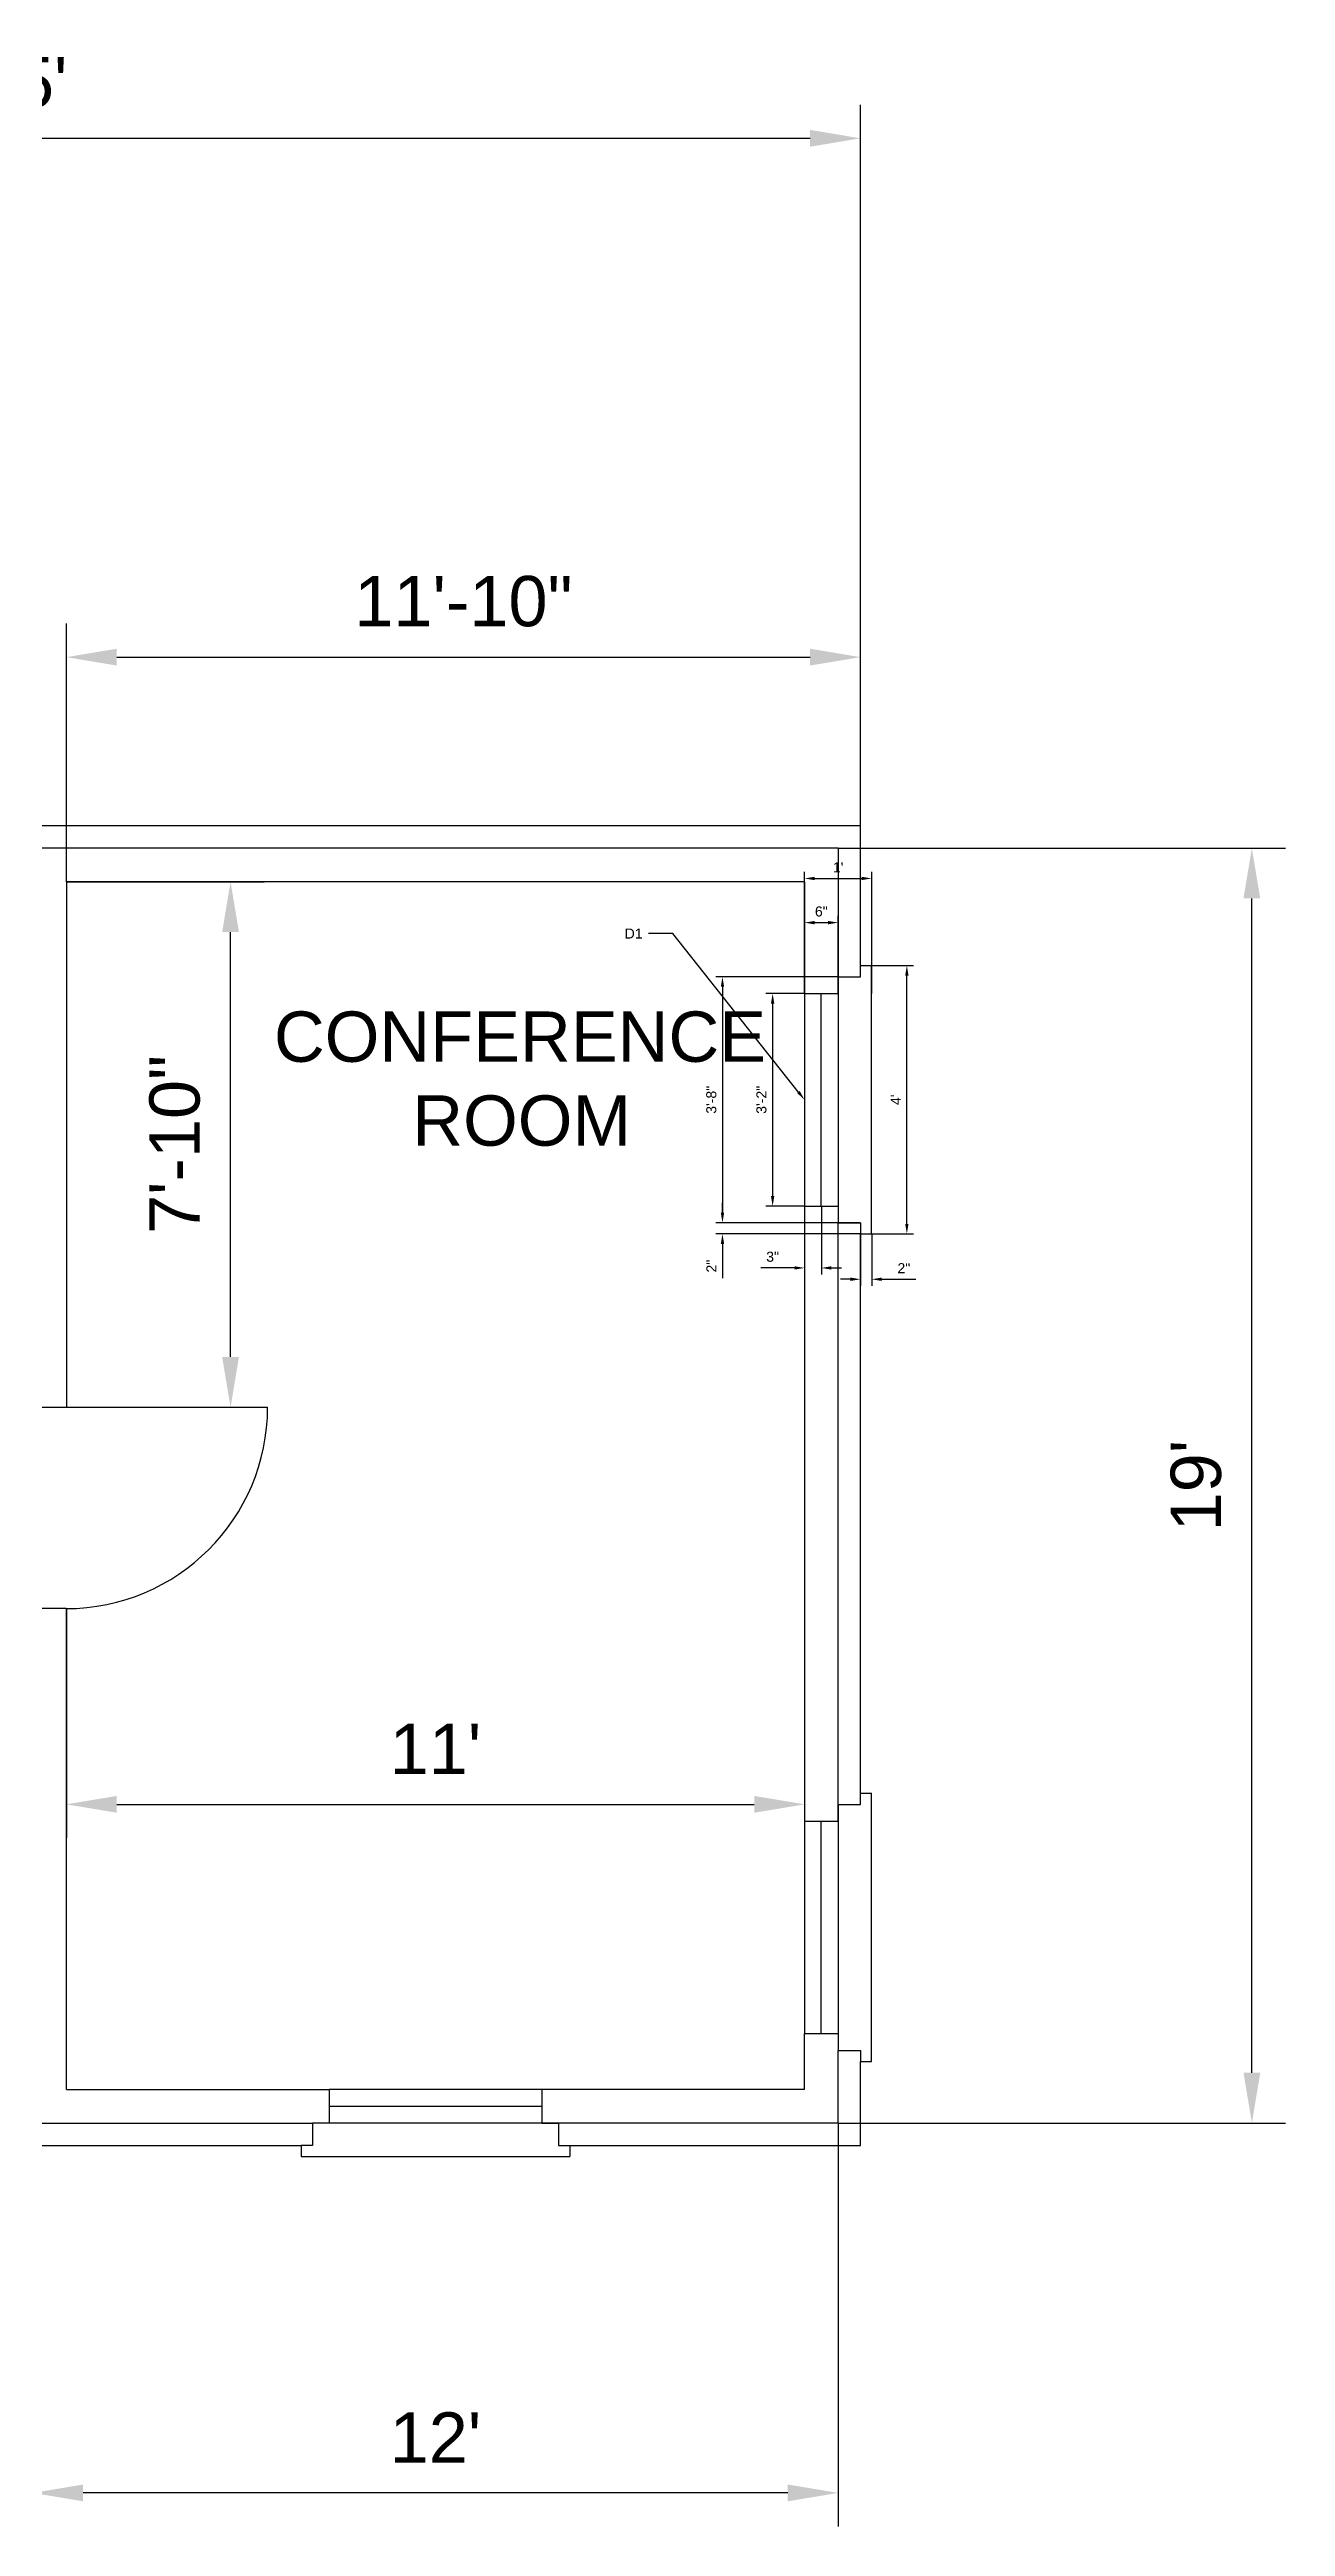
# Model space of a CAD drawing. Header units: inches. Extents: x 1496 to 92228, y 2074 to 4694.
# Drawn here: x 1776.8 to 1997.8, y 2073.7 to 2516.7 of the extents above; entities that cross this region are included whole.
import ezdxf
from ezdxf import colors
from ezdxf.entities.mleader import LeaderData, LeaderLine
from ezdxf.math import Vec2, Vec3

# ---------------------------------------------------------------- set-up
doc = ezdxf.new("R2010")
doc.units = ezdxf.units.IN
doc.header["$MEASUREMENT"] = 0
for name, color, linetype in [('Annotations', 7, 'Continuous'), ('Dim to Door', 5, 'Continuous'), ('Dim to Window', 30, 'Continuous'), ('Dimensions', 1, 'Continuous'), ('Doors', 6, 'Continuous'), ('Walls', 7, 'Continuous'), ('Windows', 4, 'Continuous')]:
    doc.layers.add(name, color=color, linetype=linetype)
doc.styles.add('Annotative', font='Arial.ttf')
doc.styles.get("Standard").update_dxf_attribs({"font": 'Arial.ttf'})
doc.dimstyles.new('Annotative', dxfattribs={"dimscale": 0, "dimtxt": 0.15, "dimasz": 0.15, "dimexe": 0.1, "dimexo": 0, "dimgap": 0.09, "dimtad": 1, "dimdec": 0, "dimzin": 0, "dimdsep": 46, "dimlunit": 3, "dimtxsty": 'Standard', "dimcen": 0, "dimadec": 0, "dimazin": 0, "dimtfac": 1, "dimtdec": 0, "dimtofl": 0, "dimtmove": 0, "dimatfit": 3, "dimfxl": 1, "dimtolj": 1, "dimtzin": 0, "dimarcsym": 0})

# ---------------------------------------------------------------- blocks, each defined once
blk = doc.blocks.new('window')
at = {"layer": 'Windows'}
for p, q in [((1878.89, 2523.04), (1878.89, 2526.04)), ((1878.89, 2526.04), (1882.89, 2526.04)), ((1882.89, 2526.04), (1882.89, 2528.04)), ((1882.89, 2528.04), (1884.89, 2528.04)), ((1884.89, 2480.04), (1884.89, 2528.04)), ((1872.89, 2523.04), (1872.89, 2485.04)), ((1872.89, 2523.04), (1875.89, 2523.04)), ((1875.89, 2485.04), (1875.89, 2523.04)), ((1875.89, 2523.04), (1878.89, 2523.04)), ((1878.89, 2523.04), (1878.89, 2485.04)), ((1872.89, 2485.04), (1875.89, 2485.04)), ((1875.89, 2485.04), (1878.89, 2485.04)), ((1878.89, 2485.04), (1878.89, 2482.04)), ((1878.89, 2482.04), (1882.89, 2482.04)), ((1882.89, 2482.04), (1882.89, 2480.04)), ((1882.89, 2480.04), (1884.89, 2480.04))]:
    blk.add_line(p, q, dxfattribs=at)
blk = doc.blocks.new('*D13')
at = {"layer": 'Defpoints', "color": 0, "transparency": 16777216}
for p in [(1911.84, 2347.85), (1906.13, 2309.85), (1911.84, 2309.85)]:
    blk.add_point(p, dxfattribs=at)
at = {"layer": 'Dim to Window', "color": 0, "lineweight": -2, "transparency": 16777216}
for p, q in [((1911.84, 2347.85), (1904.93, 2347.85)), ((1906.13, 2346.05), (1906.13, 2311.65)), ((1911.84, 2309.85), (1904.93, 2309.85))]:
    blk.add_line(p, q, dxfattribs=at)
at = {"layer": 'Dim to Window', "color": 0, "transparency": 16777216}
for points in [[(1905.83, 2346.05), (1906.43, 2346.05), (1906.13, 2347.85)], [(1905.83, 2311.65), (1906.43, 2311.65), (1906.13, 2309.85)]]:
    blk.add_solid(points, dxfattribs=at)
at = {"layer": 'Dim to Window', "color": 0, "transparency": 16777216, "insert": (1904.13, 2328.85), "char_height": 1.8, "attachment_point": 5, "rotation": 90}
blk.add_mtext('\\A1;3\'-2"', dxfattribs=at)
blk = doc.blocks.new('*D14')
at = {"layer": 'Defpoints', "color": 0, "transparency": 16777216}
for p in [(1917.84, 2350.85), (1897.16, 2306.85), (1917.84, 2306.85)]:
    blk.add_point(p, dxfattribs=at)
at = {"layer": 'Dim to Window', "color": 0, "lineweight": -2, "transparency": 16777216}
for p, q in [((1917.84, 2350.85), (1895.96, 2350.85)), ((1897.16, 2349.05), (1897.16, 2308.65)), ((1917.84, 2306.85), (1895.96, 2306.85))]:
    blk.add_line(p, q, dxfattribs=at)
at = {"layer": 'Dim to Window', "color": 0, "transparency": 16777216}
for points in [[(1896.86, 2349.05), (1897.46, 2349.05), (1897.16, 2350.85)], [(1896.86, 2308.65), (1897.46, 2308.65), (1897.16, 2306.85)]]:
    blk.add_solid(points, dxfattribs=at)
at = {"layer": 'Dim to Window', "color": 0, "transparency": 16777216, "insert": (1895.17, 2328.85), "char_height": 1.8, "attachment_point": 5, "rotation": 90}
blk.add_mtext('\\A1;3\'-8"', dxfattribs=at)
blk = doc.blocks.new('*D15')
at = {"layer": 'Defpoints', "color": 0, "transparency": 16777216}
for p in [(1923.84, 2368.43), (1911.84, 2347.85), (1923.84, 2347.85)]:
    blk.add_point(p, dxfattribs=at)
at = {"layer": 'Dim to Window', "color": 0, "lineweight": -2, "transparency": 16777216}
for p, q in [((1911.84, 2347.85), (1911.84, 2369.63)), ((1913.64, 2368.43), (1922.04, 2368.43)), ((1923.84, 2347.85), (1923.84, 2369.63))]:
    blk.add_line(p, q, dxfattribs=at)
at = {"layer": 'Dim to Window', "color": 0, "transparency": 16777216}
for points in [[(1913.64, 2368.73), (1913.64, 2368.13), (1911.84, 2368.43)], [(1922.04, 2368.73), (1922.04, 2368.13), (1923.84, 2368.43)]]:
    blk.add_solid(points, dxfattribs=at)
at = {"layer": 'Dim to Window', "color": 0, "transparency": 16777216, "insert": (1917.84, 2370.41), "char_height": 1.8, "attachment_point": 5}
blk.add_mtext("\\A1;1'", dxfattribs=at)
blk = doc.blocks.new('*D16')
at = {"layer": 'Defpoints', "color": 0, "transparency": 16777216}
for p in [(1917.84, 2360.53), (1911.84, 2347.85), (1917.84, 2347.85)]:
    blk.add_point(p, dxfattribs=at)
at = {"layer": 'Dim to Window', "color": 0, "lineweight": -2, "transparency": 16777216}
for p, q in [((1911.84, 2347.85), (1911.84, 2361.73)), ((1917.84, 2347.85), (1917.84, 2361.73)), ((1913.64, 2360.53), (1916.04, 2360.53))]:
    blk.add_line(p, q, dxfattribs=at)
at = {"layer": 'Dim to Window', "color": 0, "transparency": 16777216}
for points in [[(1913.64, 2360.83), (1913.64, 2360.23), (1911.84, 2360.53)], [(1916.04, 2360.83), (1916.04, 2360.23), (1917.84, 2360.53)]]:
    blk.add_solid(points, dxfattribs=at)
at = {"layer": 'Dim to Window', "color": 0, "transparency": 16777216, "insert": (1914.84, 2362.52), "char_height": 1.8, "attachment_point": 5}
blk.add_mtext('\\A1;6"', dxfattribs=at)
blk = doc.blocks.new('*D17')
at = {"layer": 'Defpoints', "color": 0, "transparency": 16777216}
for p in [(1923.84, 2352.85), (1930.13, 2352.85), (1923.84, 2304.85)]:
    blk.add_point(p, dxfattribs=at)
at = {"layer": 'Dim to Window', "color": 0, "lineweight": -2, "transparency": 16777216}
for p, q in [((1923.84, 2352.85), (1931.33, 2352.85)), ((1930.13, 2306.65), (1930.13, 2351.05)), ((1923.84, 2304.85), (1931.33, 2304.85))]:
    blk.add_line(p, q, dxfattribs=at)
at = {"layer": 'Dim to Window', "color": 0, "transparency": 16777216}
for points in [[(1929.83, 2351.05), (1930.43, 2351.05), (1930.13, 2352.85)], [(1929.83, 2306.65), (1930.43, 2306.65), (1930.13, 2304.85)]]:
    blk.add_solid(points, dxfattribs=at)
at = {"layer": 'Dim to Window', "color": 0, "transparency": 16777216, "insert": (1928.15, 2328.85), "char_height": 1.8, "attachment_point": 5, "rotation": 90}
blk.add_mtext("\\A1;4'", dxfattribs=at)
blk = doc.blocks.new('*D18')
at = {"layer": 'Defpoints', "color": 0, "transparency": 16777216}
for p in [(1921.84, 2304.85), (1923.84, 2304.85), (1923.84, 2296.75)]:
    blk.add_point(p, dxfattribs=at)
at = {"layer": 'Dim to Window', "color": 0, "lineweight": -2, "transparency": 16777216}
for p, q in [((1921.84, 2304.85), (1921.84, 2295.55)), ((1923.84, 2304.85), (1923.84, 2295.55)), ((1920.04, 2296.75), (1918.24, 2296.75)), ((1925.64, 2296.75), (1931.73, 2296.75))]:
    blk.add_line(p, q, dxfattribs=at)
at = {"layer": 'Dim to Window', "color": 0, "transparency": 16777216}
for points in [[(1920.04, 2297.05), (1920.04, 2296.45), (1921.84, 2296.75)], [(1925.64, 2297.05), (1925.64, 2296.45), (1923.84, 2296.75)]]:
    blk.add_solid(points, dxfattribs=at)
at = {"layer": 'Dim to Window', "color": 0, "transparency": 16777216, "insert": (1929.59, 2298.73), "char_height": 1.8, "attachment_point": 5}
blk.add_mtext('\\A1;2"', dxfattribs=at)
blk = doc.blocks.new('*D19')
at = {"layer": 'Defpoints', "color": 0, "transparency": 16777216}
for p in [(1911.84, 2309.85), (1914.84, 2309.85), (1914.84, 2298.78)]:
    blk.add_point(p, dxfattribs=at)
at = {"layer": 'Dim to Window', "color": 0, "lineweight": -2, "transparency": 16777216}
for p, q in [((1911.84, 2309.85), (1911.84, 2297.58)), ((1914.84, 2309.85), (1914.84, 2297.58)), ((1910.04, 2298.78), (1904.02, 2298.78)), ((1916.64, 2298.78), (1918.44, 2298.78))]:
    blk.add_line(p, q, dxfattribs=at)
at = {"layer": 'Dim to Window', "color": 0, "transparency": 16777216}
for points in [[(1910.04, 2299.08), (1910.04, 2298.48), (1911.84, 2298.78)], [(1916.64, 2299.08), (1916.64, 2298.48), (1914.84, 2298.78)]]:
    blk.add_solid(points, dxfattribs=at)
at = {"layer": 'Dim to Window', "color": 0, "transparency": 16777216, "insert": (1906.13, 2300.77), "char_height": 1.8, "attachment_point": 5}
blk.add_mtext('\\A1;3"', dxfattribs=at)
blk = doc.blocks.new('*D20')
at = {"layer": 'Defpoints', "color": 0, "transparency": 16777216}
for p in [(1897.16, 2306.85), (1921.84, 2306.85), (1921.84, 2304.85)]:
    blk.add_point(p, dxfattribs=at)
at = {"layer": 'Dim to Window', "color": 0, "lineweight": -2, "transparency": 16777216}
for p, q in [((1897.16, 2308.65), (1897.16, 2310.45)), ((1921.84, 2306.85), (1895.96, 2306.85)), ((1921.84, 2304.85), (1895.96, 2304.85)), ((1897.16, 2303.05), (1897.16, 2296.96))]:
    blk.add_line(p, q, dxfattribs=at)
at = {"layer": 'Dim to Window', "color": 0, "transparency": 16777216}
for points in [[(1896.86, 2308.65), (1897.46, 2308.65), (1897.16, 2306.85)], [(1896.86, 2303.05), (1897.46, 2303.05), (1897.16, 2304.85)]]:
    blk.add_solid(points, dxfattribs=at)
at = {"layer": 'Dim to Window', "color": 0, "transparency": 16777216, "insert": (1895.18, 2299.1), "char_height": 1.8, "attachment_point": 5, "rotation": 90}
blk.add_mtext('\\A1;2"', dxfattribs=at)
blk = doc.blocks.new('door')
at = {"layer": 'Doors'}
for p, q in [((1902.88, 2461.84), (1902.88, 2497.84)), ((1902.88, 2455.84), (1902.88, 2461.84)), ((1938.88, 2461.84), (1938.88, 2455.84))]:
    blk.add_line(p, q, dxfattribs=at)
blk.add_arc((1902.88, 2461.84), 36, 0, 90, dxfattribs=at)
blk = doc.blocks.new('*D38')
at = {"layer": 'Defpoints', "color": 0, "transparency": 16777216}
for p in [(1779.84, 2367.85), (1809.2, 2367.85), (1779.84, 2273.85)]:
    blk.add_point(p, dxfattribs=at)
at = {"layer": 'Dim to Door', "color": 0, "lineweight": -2, "transparency": 16777216}
for p, q in [((1779.84, 2367.85), (1815.2, 2367.85)), ((1809.2, 2282.85), (1809.2, 2358.85)), ((1779.84, 2273.85), (1815.2, 2273.85))]:
    blk.add_line(p, q, dxfattribs=at)
at = {"layer": 'Dim to Door', "color": 0, "transparency": 16777216}
for points in [[(1807.7, 2358.85), (1810.7, 2358.85), (1809.2, 2367.85)], [(1807.7, 2282.85), (1810.7, 2282.85), (1809.2, 2273.85)]]:
    blk.add_solid(points, dxfattribs=at)
at = {"layer": 'Dim to Door', "color": 0, "transparency": 16777216, "insert": (1799.24, 2320.85), "char_height": 9, "attachment_point": 5, "rotation": 90}
blk.add_mtext('\\A1;7\'-10"', dxfattribs=at)
blk = doc.blocks.new('*D43')
at = {"layer": 'Defpoints', "color": 0, "transparency": 16777216}
for p in [(1921.84, 2408.01), (1779.84, 2367.85), (1921.84, 2367.85)]:
    blk.add_point(p, dxfattribs=at)
at = {"layer": 'Dimensions', "color": 0, "lineweight": -2, "transparency": 16777216}
for p, q in [((1779.84, 2367.85), (1779.84, 2414.01)), ((1921.84, 2367.85), (1921.84, 2414.01)), ((1788.84, 2408.01), (1912.84, 2408.01))]:
    blk.add_line(p, q, dxfattribs=at)
at = {"layer": 'Dimensions', "color": 0, "transparency": 16777216}
for points in [[(1788.84, 2409.51), (1788.84, 2406.51), (1779.84, 2408.01)], [(1912.84, 2409.51), (1912.84, 2406.51), (1921.84, 2408.01)]]:
    blk.add_solid(points, dxfattribs=at)
at = {"layer": 'Dimensions', "color": 0, "transparency": 16777216, "insert": (1850.84, 2417.97), "char_height": 9, "attachment_point": 5}
blk.add_mtext('\\A1;11\'-10"', dxfattribs=at)
blk = doc.blocks.new('*D44')
at = {"layer": 'Defpoints', "color": 0, "transparency": 16777216}
for p in [(1917.84, 2373.85), (1991.82, 2373.85), (1917.84, 2145.85)]:
    blk.add_point(p, dxfattribs=at)
at = {"layer": 'Dimensions', "color": 0, "lineweight": -2, "transparency": 16777216}
for p, q in [((1917.84, 2373.85), (1997.82, 2373.85)), ((1991.82, 2154.85), (1991.82, 2364.85)), ((1917.84, 2145.85), (1997.82, 2145.85))]:
    blk.add_line(p, q, dxfattribs=at)
at = {"layer": 'Dimensions', "color": 0, "transparency": 16777216}
for points in [[(1990.32, 2364.85), (1993.32, 2364.85), (1991.82, 2373.85)], [(1990.32, 2154.85), (1993.32, 2154.85), (1991.82, 2145.85)]]:
    blk.add_solid(points, dxfattribs=at)
at = {"layer": 'Dimensions', "color": 0, "transparency": 16777216, "insert": (1981.86, 2259.85), "char_height": 9, "attachment_point": 5, "rotation": 90}
blk.add_mtext("\\A1;19'", dxfattribs=at)
blk = doc.blocks.new('*D45')
at = {"layer": 'Defpoints', "color": 0, "transparency": 16777216}
for p in [(1773.84, 2145.85), (1917.84, 2145.85), (1773.84, 2079.71)]:
    blk.add_point(p, dxfattribs=at)
at = {"layer": 'Dimensions', "color": 0, "lineweight": -2, "transparency": 16777216}
for p, q in [((1773.84, 2145.85), (1773.84, 2073.71)), ((1917.84, 2145.85), (1917.84, 2073.71)), ((1908.84, 2079.71), (1782.84, 2079.71))]:
    blk.add_line(p, q, dxfattribs=at)
at = {"layer": 'Dimensions', "color": 0, "transparency": 16777216}
for points in [[(1782.84, 2081.21), (1782.84, 2078.21), (1773.84, 2079.71)], [(1908.84, 2081.21), (1908.84, 2078.21), (1917.84, 2079.71)]]:
    blk.add_solid(points, dxfattribs=at)
at = {"layer": 'Dimensions', "color": 0, "transparency": 16777216, "insert": (1845.84, 2089.61), "char_height": 9, "attachment_point": 5}
blk.add_mtext("\\A1;12'", dxfattribs=at)
blk = doc.blocks.new('*D56')
at = {"layer": 'Defpoints', "color": 0, "transparency": 16777216}
for p in [(1921.84, 2500.8), (1621.84, 2377.85), (1921.84, 2377.85)]:
    blk.add_point(p, dxfattribs=at)
at = {"layer": 'Dimensions', "color": 0, "lineweight": -2, "transparency": 16777216}
for p, q in [((1621.84, 2377.85), (1621.84, 2506.8)), ((1921.84, 2377.85), (1921.84, 2506.8)), ((1630.84, 2500.8), (1912.84, 2500.8))]:
    blk.add_line(p, q, dxfattribs=at)
at = {"layer": 'Dimensions', "color": 0, "transparency": 16777216}
for points in [[(1630.84, 2502.3), (1630.84, 2499.3), (1621.84, 2500.8)], [(1912.84, 2502.3), (1912.84, 2499.3), (1921.84, 2500.8)]]:
    blk.add_solid(points, dxfattribs=at)
at = {"layer": 'Dimensions', "color": 0, "transparency": 16777216, "insert": (1771.84, 2510.77), "char_height": 9, "attachment_point": 5}
blk.add_mtext("\\A1;25'", dxfattribs=at)
blk = doc.blocks.new('*D57')
at = {"layer": 'Defpoints', "color": 0, "transparency": 16777216}
for p in [(1779.84, 2237.85), (1911.84, 2237.85), (1911.84, 2202.85)]:
    blk.add_point(p, dxfattribs=at)
at = {"layer": 'Dimensions', "color": 0, "lineweight": -2, "transparency": 16777216}
for p, q in [((1779.84, 2237.85), (1779.84, 2196.85)), ((1911.84, 2237.85), (1911.84, 2196.85)), ((1788.84, 2202.85), (1902.84, 2202.85))]:
    blk.add_line(p, q, dxfattribs=at)
at = {"layer": 'Dimensions', "color": 0, "transparency": 16777216}
for points in [[(1788.84, 2204.35), (1788.84, 2201.35), (1779.84, 2202.85)], [(1902.84, 2204.35), (1902.84, 2201.35), (1911.84, 2202.85)]]:
    blk.add_solid(points, dxfattribs=at)
at = {"layer": 'Dimensions', "color": 0, "transparency": 16777216, "insert": (1845.84, 2212.75), "char_height": 9, "attachment_point": 5}
blk.add_mtext("\\A1;11'", dxfattribs=at)

msp = doc.modelspace()

# ---------------------------------------------------------------- linework, layer by layer
at = {"layer": 'Walls'}
for p, q in [((1779.84, 2377.85), (1753.84, 2377.85)), ((1921.84, 2377.85), (1779.84, 2377.85)), ((1921.84, 2352.85), (1921.84, 2377.85)), ((1917.84, 2373.85), (1751.84, 2373.85)), ((1917.84, 2373.85), (1917.84, 2350.85)), ((1779.84, 2367.85), (1779.84, 2273.85)), ((1911.84, 2367.85), (1779.84, 2367.85)), ((1911.84, 2367.85), (1911.84, 2347.85)), ((1911.84, 2309.85), (1911.84, 2199.85)), ((1917.84, 2202.85), (1917.84, 2306.85)), ((1921.84, 2204.85), (1921.84, 2304.85)), ((1779.84, 2151.85), (1779.84, 2237.85)), ((1911.84, 2151.85), (1911.84, 2161.85)), ((1917.84, 2145.85), (1917.84, 2158.85)), ((1921.84, 2141.85), (1921.84, 2156.85)), ((1779.84, 2151.85), (1826.84, 2151.85)), ((1911.84, 2151.85), (1864.84, 2151.85)), ((1773.84, 2145.85), (1823.84, 2145.85)), ((1917.84, 2145.85), (1867.84, 2145.85)), ((1769.84, 2141.85), (1821.84, 2141.85)), ((1869.84, 2141.85), (1921.84, 2141.85))]:
    msp.add_line(p, q, dxfattribs=at)
at = {"layer": 'Windows'}
for p, q in [((1911.84, 2347.85), (1911.84, 2328.85)), ((1917.84, 2350.85), (1917.84, 2328.85)), ((1917.84, 2202.85), (1917.84, 2180.85)), ((1867.84, 2145.85), (1845.84, 2145.85))]:
    msp.add_line(p, q, dxfattribs=at)

# ---------------------------------------------------------------- block references
at = {"layer": 'Doors', "rotation": 270}
msp.add_blockref('door', (-682.01, 4176.73), dxfattribs=at)
at = {"layer": 'Windows'}
for p in [(38.94, -175.19), (38.94, -323.19)]:
    msp.add_blockref('window', p, dxfattribs=at)
at = {"layer": 'Windows', "rotation": 270}
msp.add_blockref('window', (-658.2, 4024.75), dxfattribs=at)

# ---------------------------------------------------------------- texts
at = {"layer": 'Annotations', "insert": (1824.6, 2344.64), "char_height": 9, "attachment_point": 1, "style": 'Annotative'}
msp.add_mtext_dynamic_manual_height_columns('\\pi-7.6409;CONFERENCE\\P\\pi17.1;ROOM', width=71.2803, gutter_width=45, heights=[0], dxfattribs=at)

# ---------------------------------------------------------------- dimensions: what is measured, and where the dimension line sits
at = {"layer": 'Dim to Door'}
dim = msp.add_linear_dim(base=(1809.2, 2367.85), p1=(1779.84, 2273.85), p2=(1779.84, 2367.85), angle=90, dimstyle='Annotative', dxfattribs=at)
dim.commit()
dim.dimension.update_dxf_attribs({"geometry": '*D38', "text_midpoint": (1799.24, 2320.85)})
at = {"layer": 'Dim to Window'}
for base, p2, picture, middle in [((1923.84, 2368.43), (1923.84, 2347.85), '*D15', (1917.84, 2370.41)), ((1917.84, 2360.53), (1917.84, 2347.85), '*D16', (1914.84, 2362.52))]:
    dim = msp.add_linear_dim(base=base, p1=(1911.84, 2347.85), p2=p2, dimstyle='Annotative', dxfattribs=at)
    dim.commit()
    dim.dimension.update_dxf_attribs({"geometry": picture, "text_midpoint": middle})
for base, p1, p2, picture, middle in [((1930.13, 2352.85), (1923.84, 2304.85), (1923.84, 2352.85), '*D17', (1928.15, 2328.85)), ((1897.16, 2306.85), (1917.84, 2350.85), (1917.84, 2306.85), '*D14', (1895.17, 2328.85)), ((1906.13, 2309.85), (1911.84, 2347.85), (1911.84, 2309.85), '*D13', (1904.13, 2328.85))]:
    dim = msp.add_linear_dim(base=base, p1=p1, p2=p2, angle=90, dimstyle='Annotative', dxfattribs=at)
    dim.commit()
    dim.dimension.update_dxf_attribs({"geometry": picture, "text_midpoint": middle})
dim = msp.add_linear_dim(base=(1897.16, 2306.85), p1=(1921.84, 2304.85), p2=(1921.84, 2306.85), angle=90, dimstyle='Annotative', dxfattribs=at)
dim.commit()
dim.dimension.update_dxf_attribs({"geometry": '*D20', "text_midpoint": (1897.16, 2299.1), "dimtype": 160})
for base, p1, p2, picture, middle in [((1914.84, 2298.78), (1911.84, 2309.85), (1914.84, 2309.85), '*D19', (1906.13, 2298.78)), ((1923.84, 2296.75), (1921.84, 2304.85), (1923.84, 2304.85), '*D18', (1929.59, 2296.75))]:
    dim = msp.add_linear_dim(base=base, p1=p1, p2=p2, dimstyle='Annotative', dxfattribs=at)
    dim.commit()
    dim.dimension.update_dxf_attribs({"geometry": picture, "text_midpoint": middle, "dimtype": 160})
at = {"layer": 'Dimensions'}
for base, p1, p2, picture, middle in [((1921.84, 2500.8), (1621.84, 2377.85), (1921.84, 2377.85), '*D56', (1771.84, 2510.77)), ((1921.84, 2408.01), (1779.84, 2367.85), (1921.84, 2367.85), '*D43', (1850.84, 2417.97)), ((1911.84, 2202.85), (1779.84, 2237.85), (1911.84, 2237.85), '*D57', (1845.84, 2212.75)), ((1773.84, 2079.71), (1917.84, 2145.85), (1773.84, 2145.85), '*D45', (1845.84, 2089.61))]:
    dim = msp.add_linear_dim(base=base, p1=p1, p2=p2, dimstyle='Annotative', dxfattribs=at)
    dim.commit()
    dim.dimension.update_dxf_attribs({"geometry": picture, "text_midpoint": middle})
dim = msp.add_linear_dim(base=(1991.82, 2373.85), p1=(1917.84, 2145.85), p2=(1917.84, 2373.85), angle=90, dimstyle='Annotative', dxfattribs=at)
dim.commit()
dim.dimension.update_dxf_attribs({"geometry": '*D44', "text_midpoint": (1981.86, 2259.85)})

# ---------------------------------------------------------------- leaders
at = {"layer": 'Dim to Window'}
ml = msp.add_multileader_mtext('Standard', dxfattribs=at)
ml.set_content('D1', color=256)
ml.set_leader_properties()
ml.build(insert=Vec2(0, 0))
ml.multileader.update_dxf_attribs({"dogleg_length": 0.36, "arrow_head_size": 1.8, "scale": 12})
ctx = ml.context
ctx.base_point, ctx.scale, ctx.char_height, ctx.arrow_head_size, ctx.landing_gap_size, ctx.plane_origin = Vec3(1879.25, 2358.58), 12, 1.8, 1.8, 1.08, Vec3(1635.73, 2539.33)
ctx.text_align_type = 2
notes = []
notes.append((ctx, [(0, (1, 1, 0), (1888.28, 2358.58), (-1, 0), 4.32, [(0, [(1911.84, 2328.85)], 0, [])])]))
ctx.mtext.insert, ctx.mtext.alignment, ctx.mtext.flow_direction = Vec3(1882.88, 2359.48), 3, 5
for ctx, leaders in notes:
    for number, flags, end, landing, length, lines in leaders:
        leader = LeaderData()
        leader.index, (leader.has_last_leader_line, leader.has_dogleg_vector, leader.attachment_direction) = number, flags
        leader.last_leader_point, leader.dogleg_vector, leader.dogleg_length = Vec3(end), Vec3(landing), length
        for number, points, colour, breaks in lines:
            line = LeaderLine()
            line.index, line.vertices, line.color, line.breaks = number, Vec3.list(points), colors.encode_raw_color(colour), breaks
            leader.lines.append(line)
        ctx.leaders.append(leader)

doc.saveas('drawing.dxf')
